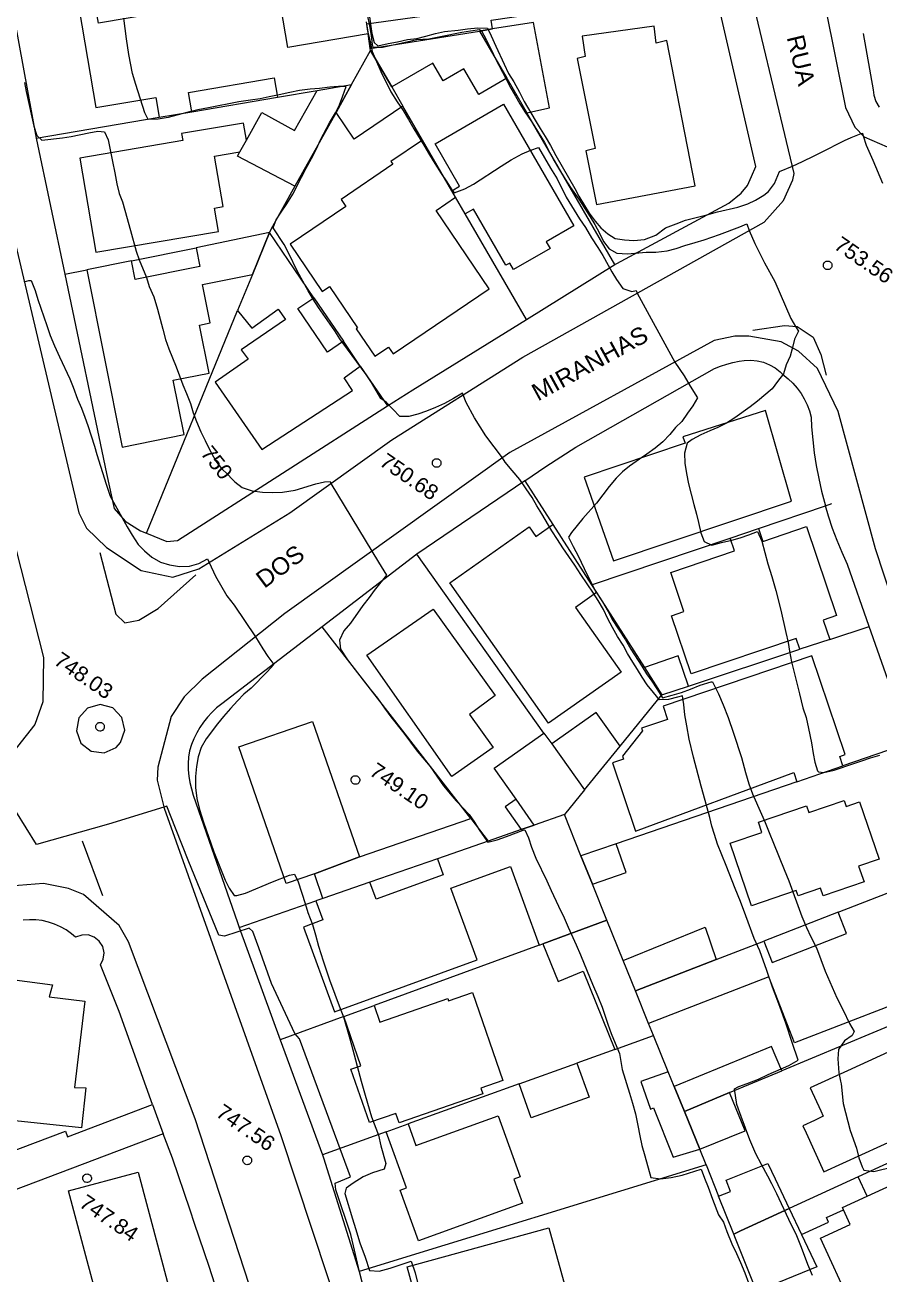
# Model space of a CAD drawing. Header units: metres. Extents: x 322294 to 7190115, y 7390841 to 10157759.
# Drawn here: x 323545.8 to 323644.4, y 7393989.4 to 7394133.5 of the extents above; entities that cross this region are included whole.
import ezdxf
from ezdxf.enums import TextEntityAlignment as Align

# ---------------------------------------------------------------- set-up
doc = ezdxf.new("R2010")
doc.units = ezdxf.units.M
doc.layers.get('0').update_dxf_attribs({"lineweight": 18})
for name, color, linetype, lineweight in [('100_SIST_VIARIO_MEIO_FIO', 1, 'Continuous', 18), ('108_SEP_FIS_CANT_CENT_ILHA', 7, 'Continuous', 18), ('160_P_SIMP_ASF_TOP', 7, 'Continuous', 18), ('206_MURO_E_MURO_ARRIMO', 7, 'Continuous', 18), ('214_PROJ_BEIRAL_EDIF', 10, 'Continuous', 18), ('600_CURVA_MESTRA', 14, 'Continuous', 18), ('602_CURVA_MESTRA_TOP', 24, 'Continuous', 18), ('604_CURVA_INTERM', 7, 'Continuous', 18), ('606_PTO_COTADO', 7, 'Continuous', 18), ('608_PTO_COTADO_INTERVIA', 1, 'Continuous', 18), ('624_SEGM_CURVA_MESTRA', 14, 'Continuous', 18)]:
    doc.layers.add(name, color=color, linetype=linetype, lineweight=lineweight)
doc.styles.add('Style-Arial', font='arial.ttf', dxfattribs={"height": 1.75})

# ---------------------------------------------------------------- blocks, each defined once
blk = doc.blocks.new('SP09')
at = {"color": 0, "linetype": 'Continuous'}
blk.add_lwpolyline([(-0.03, -0.51), (-0.14, -0.49), (-0.24, -0.46), (-0.31, -0.42), (-0.35, -0.39), (-0.42, -0.31), (-0.47, -0.24), (-0.51, -0.15), (-0.52, -0.09), (-0.52, 0.03), (-0.51, 0.11), (-0.48, 0.2), (-0.44, 0.27), (-0.4, 0.33), (-0.32, 0.39), (-0.23, 0.44), (-0.15, 0.48), (-0.1, 0.48), (-0.03, 0.48), (0.08, 0.48), (0.19, 0.44), (0.27, 0.4), (0.35, 0.32), (0.41, 0.23), (0.46, 0.11), (0.48, 0.03), (0.48, -0.03), (0.47, -0.08), (0.44, -0.21), (0.38, -0.3), (0.31, -0.38), (0.23, -0.44), (0.1, -0.49), (0.02, -0.51)], close=True, dxfattribs=at)
blk = doc.blocks.new('SP10')
at = {"color": 0, "linetype": 'Continuous'}
blk.add_lwpolyline([(-0.03, -0.51), (-0.14, -0.49), (-0.24, -0.46), (-0.31, -0.42), (-0.35, -0.39), (-0.42, -0.31), (-0.47, -0.24), (-0.51, -0.15), (-0.52, -0.09), (-0.52, 0.03), (-0.51, 0.11), (-0.48, 0.2), (-0.44, 0.27), (-0.4, 0.33), (-0.32, 0.39), (-0.23, 0.44), (-0.15, 0.48), (-0.1, 0.48), (-0.03, 0.48), (0.08, 0.48), (0.19, 0.44), (0.27, 0.4), (0.35, 0.32), (0.41, 0.23), (0.46, 0.11), (0.48, 0.03), (0.48, -0.03), (0.47, -0.08), (0.44, -0.21), (0.38, -0.3), (0.31, -0.38), (0.23, -0.44), (0.1, -0.49), (0.02, -0.51)], close=True, dxfattribs=at)

msp = doc.modelspace()

# ---------------------------------------------------------------- linework, layer by layer
at = {"layer": '100_SIST_VIARIO_MEIO_FIO'}
for points in [[(323526.304, 7394210.272), (323526.67, 7394195.19), (323527.968, 7394174.716), (323531.469, 7394141.971), (323536.208, 7394111.437), (323541.082, 7394087.447), (323547.98, 7394060.564), (323547.897, 7394055.448), (323546.988, 7394052.824), (323543.976, 7394049.014), (323535.8, 7394040.59), (323519.763, 7394021.544), (323509.465, 7394007.525), (323498.011, 7393989.932), (323490.747, 7393976.945), (323480.22, 7393955.428), (323479.177, 7393955.126), (323478.179, 7393955.906), (323473.348, 7394010.25), (323461.245, 7394146.179)], [(323534.313, 7394204.919), (323534.229, 7394197.515), (323542.966, 7394115.732), (323552.046, 7394077.262), (323552.952, 7394075.481), (323555.242, 7394073.265), (323559.244, 7394070.613), (323562.922, 7394069.833), (323565.92, 7394070.806), (323576.409, 7394077.235), (323588.2, 7394085.692), (323603.311, 7394095.218), (323631.161, 7394110.78), (323633.394, 7394113.295), (323634.462, 7394115.688), (323634.643, 7394116.415), (323628.519, 7394141.965)], [(323638.247, 7394135.463), (323640.572, 7394124.003), (323641.646, 7394121.735), (323642.692, 7394120.644), (323645.378, 7394119.475), (323651.432, 7394118.998), (323653.421, 7394119.223), (323659.423, 7394121.312)], [(323644.023, 7394073.089), (323639.688, 7394088.938), (323637.302, 7394093.917), (323635.118, 7394095.906), (323633.118, 7394096.992), (323629.392, 7394097.65), (323627.764, 7394097.638), (323625.38, 7394097.123), (323601.796, 7394084.202), (323575.825, 7394065.641), (323566.294, 7394058.058), (323564.206, 7394056.021), (323562.722, 7394053.771), (323561.199, 7394047.901), (323561.108, 7394046.432), (323561.927, 7394043.167), (323575.394, 7394005.419), (323582.588, 7393983.708), (323587.545, 7393963.91), (323591.108, 7393945.023), (323591.818, 7393939.611)], [(323656.771, 7394036.804), (323651.987, 7394048.928), (323644.023, 7394073.089)], [(323582.3, 7393946.139), (323578.788, 7393963.397), (323575.678, 7393976.068), (323565.504, 7394007.35), (323557.789, 7394027.771), (323556.712, 7394029.649), (323552.605, 7394033.231), (323550.887, 7394033.919), (323547.977, 7394034.48), (323544.132, 7394034.191), (323540.996, 7394032.979), (323536.796, 7394028.825), (323522.298, 7394010.543), (323505.072, 7393985.273), (323500.776, 7393977.626), (323494.86, 7393966.048), (323489.526, 7393954.486), (323483.891, 7393941.219), (323475.707, 7393917.256), (323473.502, 7393909.563), (323470.278, 7393894.475), (323467.187, 7393876.85), (323463.62, 7393841.909)]]:
    msp.add_lwpolyline(points, dxfattribs=at)
at = {"layer": '108_SEP_FIS_CANT_CENT_ILHA'}
for points in [[(323629.874, 7394098.315), (323633.516, 7394098.866), (323634.989, 7394098.761), (323636.823, 7394097.51), (323637.691, 7394095.515), (323638.313, 7394093.139)], [(323554.496, 7394072.662), (323556.328, 7394065.58), (323557.363, 7394064.571), (323558.982, 7394064.884), (323561.201, 7394066.223), (323565.574, 7394070.093)], [(323552.452, 7394039.417), (323554.807, 7394033.123)]]:
    msp.add_lwpolyline(points, dxfattribs=at)
msp.add_lwpolyline([(323556.872, 7394050.756), (323557.358, 7394052.184), (323557.031, 7394053.658), (323555.985, 7394054.746), (323554.527, 7394055.134), (323553.079, 7394054.707), (323552.065, 7394053.59), (323551.778, 7394052.108), (323552.303, 7394050.693), (323553.486, 7394049.757), (323554.984, 7394049.572), (323556.36, 7394050.192)], close=True, dxfattribs=at)
at = {"layer": '206_MURO_E_MURO_ARRIMO'}
for p, q in [((323630.186, 7394117.193), (323624.327, 7394142.627)), ((323544.629, 7394134.127), (323547.151, 7394120.477)), ((323642.593, 7394132.559), (323643.735, 7394126.047)), ((323643.735, 7394126.047), (323643.824, 7394125.42)), ((323643.824, 7394125.42), (323644.059, 7394124.709)), ((323644.059, 7394124.709), (323644.426, 7394124.059)), ((323547.151, 7394120.477), (323550.431, 7394104.79)), ((323629.231, 7394115.011), (323629.706, 7394116.065)), ((323629.706, 7394116.065), (323630.186, 7394117.193)), ((323628.524, 7394114.136), (323629.231, 7394115.011)), ((323627.075, 7394112.99), (323628.524, 7394114.136)), ((323614.142, 7394106.017), (323627.075, 7394112.99)), ((323613.939, 7394105.892), (323614.142, 7394106.017)), ((323550.431, 7394104.79), (323555.242, 7394081.787)), ((323603.718, 7394099.571), (323613.939, 7394105.892)), ((323590.6, 7394091.458), (323603.718, 7394099.571)), ((323626.842, 7394094.403), (323627.566, 7394094.598)), ((323627.566, 7394094.598), (323628.299, 7394094.752)), ((323628.299, 7394094.752), (323628.871, 7394094.841)), ((323628.871, 7394094.841), (323629.619, 7394094.875)), ((323629.619, 7394094.875), (323630.363, 7394094.802)), ((323630.363, 7394094.802), (323631.09, 7394094.624)), ((323631.09, 7394094.624), (323631.784, 7394094.344)), ((323609.431, 7394084.822), (323625.434, 7394093.892)), ((323625.434, 7394093.892), (323626.131, 7394094.168)), ((323626.131, 7394094.168), (323626.842, 7394094.403)), ((323631.784, 7394094.344), (323632.431, 7394093.969)), ((323632.431, 7394093.969), (323633.018, 7394093.505)), ((323633.018, 7394093.505), (323633.254, 7394093.276)), ((323633.254, 7394093.276), (323633.949, 7394092.727)), ((323633.949, 7394092.727), (323634.488, 7394092.208)), ((323634.488, 7394092.208), (323634.979, 7394091.642)), ((323634.979, 7394091.642), (323635.417, 7394091.035)), ((323587.671, 7394089.584), (323590.6, 7394091.458)), ((323635.417, 7394091.035), (323635.799, 7394090.391)), ((323635.799, 7394090.391), (323636.121, 7394089.715)), ((323563.436, 7394074.073), (323587.671, 7394089.584)), ((323636.121, 7394089.715), (323636.383, 7394089.013)), ((323636.383, 7394089.013), (323636.58, 7394088.29)), ((323636.58, 7394088.29), (323636.644, 7394087.163)), ((323636.644, 7394087.163), (323636.772, 7394085.669)), ((323605.962, 7394082.609), (323609.431, 7394084.822)), ((323636.772, 7394085.669), (323636.951, 7394084.181)), ((323636.951, 7394084.181), (323637.18, 7394082.7)), ((323555.242, 7394081.787), (323556.135, 7394077.764)), ((323603.529, 7394080.952), (323605.962, 7394082.609)), ((323637.18, 7394082.7), (323637.459, 7394081.227)), ((323603.529, 7394080.952), (323591.076, 7394072.472)), ((323637.459, 7394081.227), (323637.787, 7394079.765)), ((323637.787, 7394079.765), (323638.236, 7394078.073)), ((323556.135, 7394077.764), (323557.408, 7394076.287)), ((323638.59, 7394076.877), (323638.236, 7394078.073)), ((323557.408, 7394076.287), (323559.199, 7394075.172)), ((323639.064, 7394075.456), (323638.59, 7394076.877)), ((323559.199, 7394075.172), (323559.884, 7394074.896)), ((323559.884, 7394074.896), (323562.234, 7394073.948)), ((323639.586, 7394074.051), (323639.064, 7394075.456)), ((323562.234, 7394073.948), (323563.436, 7394074.073)), ((323640.155, 7394072.665), (323639.586, 7394074.051)), ((323591.076, 7394072.472), (323580.166, 7394064.108)), ((323640.77, 7394071.299), (323640.155, 7394072.665)), ((323643.279, 7394064.147), (323640.77, 7394071.299)), ((323580.166, 7394064.108), (323568.551, 7394055.203)), ((323647.995, 7394050.706), (323643.279, 7394064.147)), ((323567.428, 7394054.237), (323566.923, 7394053.694)), ((323567.972, 7394054.741), (323567.428, 7394054.237)), ((323568.551, 7394055.203), (323567.972, 7394054.741)), ((323566.46, 7394053.116), (323566.041, 7394052.505)), ((323566.923, 7394053.694), (323566.46, 7394053.116)), ((323565.669, 7394051.864), (323565.345, 7394051.197)), ((323566.041, 7394052.505), (323565.669, 7394051.864)), ((323564.849, 7394049.802), (323564.709, 7394049.077)), ((323565.071, 7394050.509), (323564.849, 7394049.802)), ((323565.345, 7394051.197), (323565.071, 7394050.509)), ((323564.709, 7394049.077), (323564.68, 7394048.338)), ((323564.68, 7394048.338), (323564.7, 7394047.597)), ((323564.7, 7394047.597), (323564.769, 7394046.86)), ((323564.769, 7394046.86), (323564.887, 7394046.128)), ((323564.887, 7394046.128), (323565.053, 7394045.406)), ((323565.053, 7394045.406), (323565.274, 7394044.699)), ((323565.274, 7394044.699), (323570.362, 7394029.99)), ((323546.359, 7394030.313), (323545.625, 7394030.252)), ((323547.098, 7394030.299), (323546.359, 7394030.313)), ((323547.834, 7394030.209), (323547.098, 7394030.299)), ((323548.56, 7394030.046), (323547.834, 7394030.209)), ((323549.267, 7394029.811), (323548.56, 7394030.046)), ((323549.949, 7394029.505), (323549.267, 7394029.811)), ((323570.362, 7394029.99), (323570.569, 7394029.424)), ((323550.599, 7394029.133), (323549.949, 7394029.505)), ((323551.209, 7394028.699), (323550.599, 7394029.133)), ((323551.692, 7394028.283), (323551.209, 7394028.699)), ((323552.403, 7394028.551), (323551.692, 7394028.283)), ((323553.138, 7394028.552), (323552.403, 7394028.551)), ((323553.838, 7394028.305), (323553.138, 7394028.552)), ((323554.42, 7394027.838), (323553.838, 7394028.305)), ((323570.569, 7394029.424), (323575.316, 7394016.453)), ((323554.815, 7394027.207), (323554.42, 7394027.838)), ((323554.975, 7394026.486), (323554.815, 7394027.207)), ((323554.545, 7394025.121), (323554.881, 7394025.763)), ((323554.881, 7394025.763), (323554.975, 7394026.486)), ((323556.716, 7394019.714), (323554.545, 7394025.121)), ((323560.556, 7394008.984), (323556.716, 7394019.714)), ((323575.316, 7394016.453), (323580.172, 7394003.182)), ((323562.876, 7394002.818), (323561.788, 7394005.616)), ((323564.903, 7393996.801), (323562.876, 7394002.818)), ((323580.172, 7394003.182), (323580.295, 7394002.848)), ((323580.295, 7394002.848), (323584.404, 7393989.719)), ((323565.431, 7393995.277), (323564.903, 7393996.801)), ((323567.104, 7393990.305), (323565.431, 7393995.277)), ((323568.704, 7393985.306), (323567.104, 7393990.305)), ((323584.404, 7393989.719), (323586.552, 7393981.518))]:
    msp.add_line(p, q, dxfattribs=at)
for points in [[(323565.09, 7394123.529), (323574.996, 7394125.215)], [(323591.732, 7394120.247), (323589.463, 7394124.161)], [(323613.939, 7394105.892), (323603.78, 7394123.417)], [(323547.151, 7394120.477), (323561.347, 7394122.892)], [(323576.991, 7394114.921), (323574.211, 7394109.936), (323574.074, 7394109.601)], [(323603.718, 7394099.571), (323596.666, 7394111.735)], [(323558.127, 7394106.33), (323565.593, 7394107.824)], [(323550.431, 7394104.79), (323552.976, 7394105.299)], [(323579.192, 7394102.066), (323582.604, 7394097.044)], [(323559.884, 7394074.896), (323570.39, 7394100.592)], [(323584.551, 7394094.177), (323587.671, 7394089.584)], [(323603.529, 7394080.952), (323606.768, 7394075.905)], [(323630.503, 7394075.454), (323638.236, 7394078.073)], [(323638.236, 7394078.073), (323638.977, 7394078.324)], [(323611.244, 7394068.93), (323627.235, 7394074.347)], [(323605.751, 7394051.85), (323591.076, 7394072.472)], [(323611.805, 7394068.055), (323617.346, 7394059.42)], [(323597.296, 7394042.002), (323580.166, 7394064.108)], [(323638.73, 7394062.648), (323643.279, 7394064.147)], [(323622.419, 7394057.272), (323635.292, 7394061.515)], [(323614.527, 7394050.323), (323619.369, 7394056.267)], [(323647.995, 7394050.706), (323640.256, 7394048.053)], [(323634.942, 7394046.232), (323614.088, 7394039.083)], [(323570.569, 7394029.424), (323579.435, 7394032.498)], [(323639.707, 7394031.178), (323631.119, 7394027.851)], [(323605.203, 7394027.388), (323586.148, 7394020.416)], [(323658.124, 7394023.277), (323643.716, 7394017.269)], [(323582.654, 7394019.138), (323575.316, 7394016.453)], [(323620.094, 7394012.779), (323618.398, 7394016.958)], [(323643.716, 7394017.269), (323633.196, 7394012.881)], [(323613.922, 7394015.345), (323609.54, 7394013.766)], [(323602.88, 7394011.366), (323590.073, 7394006.75)], [(323587.543, 7394005.839), (323580.172, 7394003.182)], [(323624.453, 7394002.04), (323623.727, 7394003.828)], [(323647.727, 7394003.283), (323642.029, 7394000.663)], [(323624.453, 7394002.04), (323584.404, 7393989.719)], [(323624.453, 7394002.04), (323625.902, 7393998.419)]]:
    msp.add_lwpolyline(points, dxfattribs=at)
at = {"layer": '214_PROJ_BEIRAL_EDIF'}
for points in [[(323583.384, 7394146.397), (323583.936, 7394142.682), (323591.492, 7394143.764), (323592.791, 7394134.685), (323585.284, 7394133.611), (323585.448, 7394132.503), (323585.701, 7394130.805), (323598.322, 7394132.832), (323599.808, 7394133.071), (323599.66, 7394134.103), (323612.674, 7394135.965), (323612.427, 7394137.692), (323616.871, 7394138.327), (323615.356, 7394148.915), (323610.89, 7394148.276), (323610.718, 7394149.477), (323593.518, 7394147.017), (323593.402, 7394147.83), (323591.763, 7394147.595)], [(323585.448, 7394132.503), (323576.177, 7394130.925), (323575.094, 7394137.289), (323554.317, 7394133.753), (323553.996, 7394135.636), (323552.097, 7394135.33), (323554.025, 7394124.001), (323560.958, 7394125.181), (323561.347, 7394122.892), (323565.09, 7394123.529), (323564.712, 7394125.747), (323574.619, 7394127.433), (323574.996, 7394125.215), (323579.554, 7394125.991), (323583.543, 7394126.67), (323585.731, 7394130.598), (323585.701, 7394130.805)], [(323601.475, 7394127.393), (323603.78, 7394123.417), (323606.385, 7394123.983), (323604.546, 7394133.832), (323599.808, 7394133.071), (323598.322, 7394132.832)], [(323618.45, 7394133.401), (323610.162, 7394132.238), (323610.511, 7394129.901), (323609.597, 7394129.661), (323611.674, 7394119.285), (323610.6, 7394119.019), (323611.799, 7394112.818), (323623.199, 7394114.984), (323619.919, 7394131.735), (323618.705, 7394131.452)], [(323601.475, 7394127.393), (323598.237, 7394125.516), (323596.518, 7394128.48), (323594.119, 7394127.09), (323592.929, 7394129.143), (323588.173, 7394126.386), (323585.731, 7394130.598), (323585.701, 7394130.805), (323598.322, 7394132.832)], [(323588.173, 7394126.386), (323589.463, 7394124.161), (323583.856, 7394120.353), (323581.75, 7394123.454), (323583.543, 7394126.67), (323585.731, 7394130.598)], [(323579.554, 7394125.991), (323583.543, 7394126.67), (323581.75, 7394123.454), (323576.991, 7394114.921), (323570.395, 7394118.419), (323570.664, 7394118.906), (323571.403, 7394120.242), (323573.172, 7394123.44), (323576.944, 7394121.357)], [(323596.666, 7394111.735), (323595.545, 7394113.669), (323595.118, 7394114.406), (323596.011, 7394114.923), (323593.181, 7394119.804), (323601.085, 7394124.386), (323609.203, 7394110.381), (323606.005, 7394108.527), (323606.452, 7394107.756), (323602.238, 7394105.313), (323601.8, 7394106.068), (323601.361, 7394105.813), (323597.61, 7394112.282)], [(323570.664, 7394118.906), (323571.403, 7394120.242), (323571.067, 7394122.215), (323563.916, 7394120.998), (323564.053, 7394120.189), (323552.164, 7394118.166), (323554.012, 7394107.309), (323568.168, 7394109.718), (323567.71, 7394112.407), (323568.715, 7394112.578), (323567.724, 7394118.405)], [(323595.545, 7394113.669), (323595.118, 7394114.406), (323591.732, 7394120.247), (323588.089, 7394117.772), (323588.297, 7394117.466), (323582.336, 7394113.417), (323582.887, 7394112.606), (323576.452, 7394108.235), (323580.157, 7394102.781), (323580.995, 7394103.35), (323584.235, 7394098.58), (323584.086, 7394098.479), (323586.238, 7394095.312), (323587.816, 7394096.384), (323588.359, 7394095.586), (323599.44, 7394103.114), (323593.305, 7394112.147)], [(323574.074, 7394109.601), (323565.593, 7394107.824), (323566.021, 7394105.684), (323558.555, 7394104.19), (323558.127, 7394106.33), (323552.976, 7394105.299), (323557.069, 7394084.845), (323564.217, 7394086.275), (323562.962, 7394092.547), (323567.103, 7394093.376), (323565.995, 7394098.912), (323567.218, 7394099.157), (323566.329, 7394103.6), (323572.092, 7394104.753)], [(323572.092, 7394104.753), (323570.39, 7394100.592), (323572.031, 7394098.575), (323575.059, 7394100.746), (323575.908, 7394099.554), (323570.818, 7394096.06), (323571.592, 7394094.993), (323567.812, 7394092.344), (323573.203, 7394084.541), (323583.651, 7394091.363), (323582.692, 7394092.843), (323584.551, 7394094.177), (323582.604, 7394097.044), (323580.76, 7394095.791), (323577.348, 7394100.814), (323579.192, 7394102.066), (323574.074, 7394109.601)], [(323631.323, 7394089.04), (323621.772, 7394086.009), (323622.054, 7394085.277), (323610.408, 7394081.376), (323613.787, 7394071.71), (323634.313, 7394078.587)], [(323606.768, 7394075.905), (323611.244, 7394068.93), (323611.805, 7394068.055), (323609.378, 7394066.345), (323614.646, 7394058.872), (323606.29, 7394052.983), (323594.872, 7394069.183), (323604.044, 7394075.648), (323604.827, 7394074.537)], [(323638.73, 7394062.648), (323635.292, 7394061.515), (323634.867, 7394062.769), (323622.751, 7394058.665), (323620.473, 7394065.39), (323621.898, 7394065.873), (323620.377, 7394070.364), (323627.739, 7394072.858), (323627.235, 7394074.347), (323630.503, 7394075.454), (323631.011, 7394073.953), (323636.056, 7394075.662), (323639.53, 7394065.409), (323637.974, 7394064.882)], [(323592.964, 7394066.157), (323600.111, 7394056.168), (323597.15, 7394053.983), (323599.874, 7394050.171), (323595.119, 7394046.841), (323585.32, 7394060.819)], [(323634.942, 7394046.232), (323640.256, 7394048.053), (323639.884, 7394049.151), (323640.531, 7394049.37), (323636.668, 7394060.775), (323619.503, 7394054.96), (323620.025, 7394053.418), (323617.022, 7394052.4), (323617.119, 7394052.114), (323614.827, 7394049.194), (323614.948, 7394048.836), (323613.643, 7394048.394), (323616.307, 7394040.53), (323634.583, 7394047.292)], [(323617.346, 7394059.42), (323619.369, 7394056.267), (323622.419, 7394057.272), (323621.244, 7394060.741)], [(323606.648, 7394050.589), (323610.423, 7394045.285), (323614.527, 7394050.323), (323611.787, 7394054.211)], [(323584.457, 7394037.552), (323579.255, 7394035.611), (323575.992, 7394034.48), (323570.525, 7394050.251), (323579.033, 7394053.2)], [(323605.751, 7394051.85), (323606.648, 7394050.589), (323610.423, 7394045.285), (323608.101, 7394042.435), (323604.633, 7394041.233), (323602.525, 7394044.22), (323600.002, 7394047.798)], [(323603.128, 7394040.711), (323604.633, 7394041.233), (323602.525, 7394044.22), (323601.275, 7394043.338)], [(323642.154, 7394043.913), (323644.42, 7394037.301), (323642.071, 7394036.496), (323642.695, 7394034.678), (323637.959, 7394033.054), (323637.653, 7394033.947), (323635.082, 7394033.066), (323634.864, 7394033.703), (323629.702, 7394031.933), (323627.232, 7394039.139), (323630.896, 7394040.395), (323630.496, 7394041.561), (323636.066, 7394043.47), (323636.339, 7394042.675), (323640.388, 7394044.063), (323640.62, 7394043.387)], [(323599.319, 7394039.391), (323593.446, 7394037.355), (323594.123, 7394035.504), (323586.375, 7394032.669), (323585.65, 7394034.652), (323580.238, 7394032.776), (323579.435, 7394032.498), (323580.243, 7394030.289), (323578, 7394029.469), (323581.581, 7394019.682), (323598.023, 7394025.698), (323595.004, 7394033.948), (323601.882, 7394036.465), (323605.203, 7394027.388), (323605.628, 7394027.544), (323613.024, 7394030.25), (323611.336, 7394034.428), (323610.019, 7394037.688), (323608.101, 7394042.435), (323604.633, 7394041.233), (323603.128, 7394040.711)], [(323593.446, 7394037.355), (323585.65, 7394034.652), (323580.238, 7394032.776), (323579.255, 7394035.611), (323584.457, 7394037.552), (323597.296, 7394042.002), (323599.319, 7394039.391)], [(323610.019, 7394037.688), (323611.336, 7394034.428), (323615.227, 7394035.762), (323614.088, 7394039.083)], [(323617.834, 7394018.35), (323616.309, 7394022.115), (323614.892, 7394025.624), (323613.024, 7394030.25), (323605.628, 7394027.544), (323607.381, 7394023.204), (323610.275, 7394024.373), (323613.922, 7394015.345), (323618.398, 7394016.958)], [(323616.309, 7394022.115), (323614.892, 7394025.624), (323624.344, 7394029.471), (323625.628, 7394025.724)], [(323552.742, 7394020.906), (323551.568, 7394010.966), (323552.862, 7394010.935), (323552.355, 7394006.311), (323541.768, 7394007.408), (323542.459, 7394014.121), (323537.452, 7394014.633), (323539.326, 7394024.084), (323549.012, 7394022.786), (323548.621, 7394021.415)], [(323582.654, 7394019.138), (323586.148, 7394020.416), (323586.809, 7394018.51), (323594.646, 7394021.227), (323594.738, 7394020.961), (323597.492, 7394021.916), (323601.011, 7394011.765), (323598.454, 7394010.879), (323598.685, 7394010.211), (323589.027, 7394006.863), (323588.642, 7394007.973), (323585.601, 7394006.919), (323583.468, 7394013.074), (323584.618, 7394013.472)], [(323620.789, 7394011.067), (323621.955, 7394008.194), (323627.172, 7394010.369), (323633.196, 7394012.881), (323631.995, 7394015.687)], [(323602.88, 7394011.366), (323609.54, 7394013.766), (323610.951, 7394009.849), (323604.291, 7394007.449)], [(323623.727, 7394003.828), (323621.955, 7394008.194), (323620.789, 7394011.067), (323620.094, 7394012.779), (323616.917, 7394011.634), (323618.057, 7394008.472), (323618.409, 7394008.599), (323620.669, 7394002.922)], [(323621.955, 7394008.194), (323623.727, 7394003.828), (323628.958, 7394005.97), (323627.172, 7394010.369)], [(323536.327, 7394000.563), (323550.521, 7394005.931), (323550.767, 7394005.281), (323560.556, 7394008.984), (323561.788, 7394005.616), (323540.503, 7393997.566)], [(323587.543, 7394005.839), (323590.073, 7394006.75), (323590.966, 7394004.273), (323600.465, 7394007.697), (323603.01, 7394000.635), (323602.289, 7394000.375), (323603.29, 7393997.596), (323591.252, 7393993.258), (323589.143, 7393999.11), (323589.873, 7393999.373)], [(323640.324, 7393996.859), (323640.214, 7393997.098), (323643.066, 7393998.409), (323653.272, 7394003.103), (323658.647, 7394005.575), (323660.016, 7394006.205), (323664.22, 7393997.065), (323654.925, 7393992.79), (323654.662, 7393993.361), (323647.061, 7393989.865), (323647.51, 7393988.89), (323641.175, 7393985.977), (323637.673, 7393993.591), (323641.102, 7393995.168)], [(323563.681, 7393983.263), (323555.587, 7393981.304), (323550.873, 7393999.049), (323558.919, 7394001.186)], [(323640.324, 7393996.859), (323640.214, 7393997.098), (323643.066, 7393998.409), (323642.029, 7394000.663), (323634.06, 7393996.998), (323635.484, 7393993.99), (323638.609, 7393995.428), (323638.365, 7393995.959)]]:
    msp.add_lwpolyline(points, close=True, dxfattribs=at)
for points in [[(323617.834, 7394018.35), (323616.309, 7394022.115), (323625.628, 7394025.724), (323631.119, 7394027.851), (323632.075, 7394025.383), (323640.663, 7394028.71), (323639.707, 7394031.178), (323645.365, 7394033.369), (323646.304, 7394030.946), (323646.987, 7394031.211), (323649.206, 7394025.483)], [(323645.828, 7394020.428), (323634.662, 7394016.103), (323631.71, 7394023.724), (323617.834, 7394018.35)], [(323647.727, 7394003.283), (323651.536, 7394005.035), (323650.694, 7394006.875), (323654.658, 7394008.69), (323650.664, 7394017.413), (323640.792, 7394012.893)], [(323640.792, 7394012.893), (323636.485, 7394010.921), (323637.7, 7394008.267)], [(323637.7, 7394008.267), (323637.99, 7394007.634), (323636.963, 7394007.163)], [(323636.963, 7394007.163), (323635.628, 7394006.552), (323636.005, 7394005.73)], [(323636.005, 7394005.73), (323638.068, 7394001.223), (323646.833, 7394005.236), (323647.727, 7394003.283)], [(323627.65, 7393994.05), (323625.902, 7393998.419), (323627.292, 7393998.974), (323626.776, 7394000.265), (323631.599, 7394002.194), (323632.446, 7394000.405)], [(323632.446, 7394000.405), (323634.06, 7393996.998), (323628.443, 7393994.415)], [(323628.443, 7393994.415), (323634.06, 7393996.998), (323635.484, 7393993.99), (323637.254, 7393990.254), (323632.802, 7393988.473), (323636.246, 7393981.635)], [(323612.943, 7393971.221), (323596.479, 7393966.678), (323589.968, 7393990.272), (323606.33, 7393994.786)], [(323606.33, 7393994.786), (323611.856, 7393974.757), (323614.238, 7393975.414), (323614.679, 7393973.818)], [(323627.856, 7393993.536), (323627.65, 7393994.05), (323628.443, 7393994.415)], [(323628.443, 7393994.415), (323627.65, 7393994.05)], [(323636.246, 7393981.635), (323633.203, 7393980.168), (323627.856, 7393993.536)]]:
    msp.add_lwpolyline(points, dxfattribs=at)
at = {"layer": '600_CURVA_MESTRA', "elevation": 750}
for points in [[(323545.802, 7394126.884), (323545.998, 7394125.872), (323546.876, 7394121.869), (323547.205, 7394120.802), (323547.806, 7394120.254), (323550.172, 7394120.509), (323551.183, 7394120.667), (323553.236, 7394121.086), (323554.241, 7394121.269), (323555.019, 7394121.214), (323555.436, 7394120.289), (323555.967, 7394117.776), (323556.203, 7394116.46), (323556.452, 7394115.22), (323556.727, 7394114.088), (323557.09, 7394113.121), (323557.355, 7394112.154), (323558.044, 7394109.816), (323558.689, 7394107.447), (323559.041, 7394106.444), (323559.868, 7394104.384), (323560.19, 7394103.357), (323560.711, 7394102.16), (323561.157, 7394100.751), (323561.742, 7394098.458), (323562.078, 7394097.261), (323562.464, 7394096.158), (323563.279, 7394094.111), (323564.058, 7394092.027), (323564.501, 7394091.003), (323564.933, 7394089.85), (323565.27, 7394088.804), (323565.659, 7394087.795), (323566.157, 7394086.6), (323566.628, 7394085.604), (323566.771, 7394085.319)], [(323569.726, 7394081.194), (323570.084, 7394080.819), (323570.92, 7394080.176), (323572.058, 7394079.802), (323573.273, 7394079.656), (323574.474, 7394079.616), (323575.57, 7394079.634), (323577.05, 7394079.881), (323579.436, 7394080.591), (323580.431, 7394080.843), (323581.062, 7394080.854), (323581.162, 7394080.644), (323585.878, 7394072.825), (323586.655, 7394071.557), (323587.564, 7394070.048), (323586.163, 7394068.311), (323585.568, 7394067.489), (323584.861, 7394066.563), (323583.416, 7394064.531), (323582.652, 7394063.635), (323582.169, 7394062.569), (323582.251, 7394061.525), (323582.998, 7394060.424), (323583.7, 7394059.477), (323585.697, 7394056.927), (323586.537, 7394055.877), (323587.335, 7394054.734), (323588.066, 7394053.719), (323589.572, 7394051.842), (323591.116, 7394049.764), (323591.753, 7394048.973), (323592.618, 7394047.993), (323594.166, 7394045.763), (323594.906, 7394044.829), (323595.627, 7394044.03), (323597.101, 7394042.435), (323597.733, 7394041.583), (323598.282, 7394040.674), (323598.878, 7394039.797), (323599.265, 7394039.27), (323600.33, 7394039.549), (323601.409, 7394039.899), (323603.348, 7394040.647), (323603.544, 7394040.692), (323603.977, 7394039.752), (323604.32, 7394038.675), (323604.82, 7394037.408), (323606.074, 7394034.817), (323606.575, 7394033.689), (323607.409, 7394031.887), (323608.078, 7394030.525), (323608.561, 7394029.469), (323609.457, 7394027.421), (323609.98, 7394026.272), (323610.381, 7394025.237), (323611.34, 7394022.892), (323611.964, 7394021.45), (323612.449, 7394020.245), (323613.111, 7394018.254), (323613.508, 7394017.18), (323614.351, 7394015.143), (323614.464, 7394014.883), (323614.757, 7394013.023), (323615.636, 7394010.288), (323615.975, 7394009.148), (323616.31, 7394007.909), (323616.601, 7394006.583), (323616.821, 7394005.376), (323617.052, 7394004.259), (323617.402, 7394003.072), (323618.088, 7394000.575), (323619.187, 7394000.412), (323620.427, 7394000.572), (323621.692, 7394000.844), (323623.893, 7394001.52), (323624.277, 7394000.496), (323624.71, 7393999.459), (323625.193, 7393998.065), (323625.911, 7393996.276), (323626.469, 7393995.416), (323626.863, 7393994.354), (323627.449, 7393992.927)], [(323627.449, 7393992.927), (323627.987, 7393991.8), (323628.449, 7393990.785), (323628.945, 7393989.59), (323629.343, 7393988.43)]]:
    msp.add_lwpolyline(points, dxfattribs=at)
at = {"layer": '604_CURVA_INTERM', "flags": 128}
for points, elevation in [([(323632.064, 7393999.833), (323631.597, 7394000.741), (323630.876, 7394002.059), (323630.214, 7394003.324), (323629.494, 7394004.916), (323628.493, 7394007.627), (323628.004, 7394008.978), (323627.734, 7394010.807), (323628.251, 7394011.073), (323629.218, 7394011.401), (323630.524, 7394011.917), (323631.633, 7394012.445), (323634.012, 7394013.501), (323635.106, 7394014.121), (323634.403, 7394016.146), (323633.667, 7394018.394), (323632.87, 7394020.6), (323632.122, 7394022.547), (323631.476, 7394024.47), (323630.652, 7394026.711), (323630.007, 7394028.138), (323629.057, 7394030.752), (323628.439, 7394032.409), (323627.804, 7394033.918), (323626.779, 7394036.573), (323625.797, 7394039.036), (323625.414, 7394040.143), (323625.117, 7394041.123), (323624.889, 7394042.119), (323624.182, 7394044.751), (323623.899, 7394045.716), (323623.017, 7394049.054), (323622.505, 7394051.16), (323622.232, 7394052.668), (323622.026, 7394053.945), (323621.903, 7394055.16), (323621.736, 7394056.146), (323621.144, 7394055.998), (323620.135, 7394055.702), (323619.101, 7394055.673), (323618.375, 7394056.534), (323617.663, 7394057.42), (323617.071, 7394058.297), (323616.562, 7394059.163), (323615.993, 7394060.011), (323615.4, 7394061.04), (323614.898, 7394061.969), (323614.246, 7394062.995), (323613.657, 7394064.024), (323613.133, 7394065.025), (323612.616, 7394066.085), (323612.018, 7394067.13), (323611.466, 7394067.981), (323610, 7394070.137), (323609.298, 7394071.21), (323607.914, 7394073.2), (323607.299, 7394074.193), (323606.656, 7394075.167), (323605.499, 7394077.128), (323604.914, 7394078.073), (323604.376, 7394079.024), (323603.705, 7394080.039), (323602.952, 7394081.104), (323602.089, 7394082.14), (323601.256, 7394083.102), (323600.946, 7394083.594), (323599.059, 7394086.141), (323597.724, 7394088.197), (323596.767, 7394089.984), (323596.427, 7394090.879), (323596.362, 7394091.056), (323595.292, 7394090.428), (323594.282, 7394089.873), (323593.216, 7394089.402), (323592.174, 7394089.001), (323591.189, 7394088.651), (323590.16, 7394088.371), (323589.121, 7394088.38), (323588.299, 7394089.194), (323587.572, 7394089.968), (323586.919, 7394090.446), (323585.828, 7394092.284), (323585.22, 7394093.205), (323583.075, 7394096.14), (323582.191, 7394097.344), (323581.614, 7394098.258), (323579.743, 7394100.951), (323579.12, 7394101.893), (323578.54, 7394102.864), (323577.299, 7394105.098), (323576.272, 7394107.252), (323575.757, 7394108.203), (323574.506, 7394110.132), (323574.842, 7394111.052), (323575.325, 7394111.832), (323576.057, 7394112.887), (323576.745, 7394114.026), (323577.773, 7394115.992), (323578.301, 7394117.02), (323578.899, 7394118.12), (323579.484, 7394119.241), (323579.964, 7394120.273), (323581.011, 7394122.245), (323581.672, 7394123.385), (323582.139, 7394124.318), (323582.549, 7394125.345), (323582.902, 7394126.446), (323582.051, 7394126.431), (323581.038, 7394126.346), (323579.857, 7394126.201), (323578.78, 7394126.132), (323577.524, 7394125.973), (323576.43, 7394125.75), (323575.181, 7394125.466), (323574.043, 7394125.262), (323572.975, 7394125.008), (323571.859, 7394124.863), (323570.523, 7394124.665), (323567.043, 7394123.972), (323565.787, 7394123.744), (323564.546, 7394123.444), (323562.365, 7394122.867), (323561.221, 7394122.669), (323560.058, 7394122.631), (323559.671, 7394123.403), (323558.656, 7394126.675), (323558.265, 7394127.936), (323557.839, 7394130.127), (323557.567, 7394131.917), (323557.253, 7394134.306)], 751), ([(323585.224, 7394133.888), (323585.375, 7394132.832), (323585.682, 7394131.627), (323585.902, 7394130.487), (323586.936, 7394128.162), (323588.078, 7394125.839), (323588.791, 7394124.65), (323589.485, 7394123.663), (323590.127, 7394122.645), (323590.743, 7394121.554), (323591.881, 7394119.67), (323592.522, 7394118.558), (323593.142, 7394117.54), (323593.866, 7394116.403), (323594.527, 7394115.431), (323595.103, 7394114.533), (323595.369, 7394114.154), (323596.61, 7394114.633), (323597.613, 7394115.169), (323600.791, 7394117.261), (323601.974, 7394117.993), (323603.223, 7394118.682), (323604.224, 7394119.097), (323605.122, 7394119.416), (323606.512, 7394117.032), (323607.262, 7394115.793), (323608.309, 7394113.655), (323609.839, 7394111.187), (323610.548, 7394110.158), (323611.241, 7394108.967), (323611.977, 7394107.846), (323612.546, 7394106.924), (323613.577, 7394105.052), (323614.134, 7394104.159), (323614.871, 7394103.128), (323615.886, 7394102.769), (323616.389, 7394102.907), (323616.503, 7394102.59), (323620.871, 7394094.653), (323621.938, 7394093.04), (323622.62, 7394091.854), (323623.471, 7394090.505), (323622.95, 7394089.614), (323622.335, 7394088.76), (323621.679, 7394087.79), (323620.914, 7394087.116), (323620.262, 7394086.289), (323619.486, 7394085.451), (323618.573, 7394084.731), (323617.629, 7394084.027), (323616.757, 7394083.451), (323615.64, 7394082.645), (323614.823, 7394081.998), (323614.1, 7394081.257), (323613.269, 7394080.307), (323611.801, 7394078.369), (323610.231, 7394076.615), (323608.918, 7394074.998), (323608.572, 7394074.449), (323609.101, 7394073.355), (323609.722, 7394072.199), (323610.691, 7394070.162), (323611.694, 7394068.218), (323612.513, 7394066.995), (323613.153, 7394065.855), (323613.62, 7394064.967), (323614.343, 7394063.814), (323615.16, 7394062.592), (323615.786, 7394061.532), (323617.055, 7394059.562), (323617.601, 7394058.662), (323618.19, 7394057.828), (323618.788, 7394056.937), (323619.432, 7394055.923), (323620.558, 7394056.216), (323621.636, 7394056.526), (323622.677, 7394056.913), (323623.789, 7394057.386), (323625.062, 7394057.749), (323625.191, 7394057.77), (323625.889, 7394056.36), (323626.432, 7394055.097), (323626.999, 7394053.647), (323627.617, 7394051.837), (323628.53, 7394049.018), (323628.999, 7394047.303), (323629.409, 7394045.995), (323629.803, 7394044.832), (323630.855, 7394042.499), (323631.281, 7394041.529), (323631.753, 7394040.38), (323632.231, 7394039.149), (323633.484, 7394036.108), (323634, 7394034.799), (323635.508, 7394030.687), (323636.049, 7394029.41), (323636.569, 7394028.329), (323637.205, 7394027.072), (323638.201, 7394024.398), (323639.541, 7394021.294), (323640.272, 7394019.873), (323641.026, 7394018.358), (323641.547, 7394017.429), (323641.309, 7394016.951), (323640.443, 7394016.346), (323639.745, 7394015.354), (323639.652, 7394014.262), (323639.793, 7394012.66), (323639.98, 7394011.678)], 752), ([(323585.361, 7394134.73), (323585.61, 7394133.421), (323585.795, 7394132.322), (323585.927, 7394131.296), (323586.012, 7394130.968), (323587.127, 7394130.958), (323589.91, 7394131.576), (323591.093, 7394131.845), (323592.475, 7394131.952), (323593.815, 7394132.194), (323596.255, 7394132.689), (323597.267, 7394132.869), (323598.318, 7394133.022), (323598.532, 7394132.847), (323599.068, 7394131.873), (323599.724, 7394130.556), (323600.149, 7394129.646), (323601.353, 7394127.375), (323601.934, 7394126.23), (323602.447, 7394125.311), (323602.982, 7394124.45), (323603.536, 7394123.502), (323604.38, 7394122.275), (323605.818, 7394119.987), (323606.441, 7394118.771), (323606.93, 7394117.862), (323607.44, 7394116.999), (323608.206, 7394115.762), (323608.825, 7394114.803), (323609.757, 7394113.458), (323611.091, 7394111.385), (323611.613, 7394110.523), (323612.174, 7394109.501), (323612.635, 7394108.551), (323613.26, 7394107.727), (323614.149, 7394107.205), (323615.39, 7394107.138), (323617.56, 7394107.342), (323618.645, 7394107.308), (323619.971, 7394107.465), (323620.999, 7394107.729), (323621.997, 7394108.08), (323623.19, 7394108.453), (323624.235, 7394108.747), (323626.008, 7394109.359), (323628.372, 7394110.248), (323629.181, 7394110.581), (323629.448, 7394109.822), (323630.088, 7394108.323), (323631.218, 7394106.112), (323632.386, 7394103.929), (323634.251, 7394099.66), (323634.789, 7394098.747), (323635.146, 7394098.212), (323634.668, 7394097.304), (323634.427, 7394096.314), (323634.158, 7394095.309), (323633.722, 7394094.338), (323633.391, 7394093.287), (323632.718, 7394092.415), (323632.092, 7394091.557), (323630.387, 7394090.134), (323629.552, 7394089.48), (323627.796, 7394088.222), (323626.815, 7394087.596), (323625.831, 7394087.088), (323624.892, 7394086.702), (323623.847, 7394086.239), (323622.839, 7394085.713), (323622.268, 7394085.289), (323621.966, 7394084.154), (323622.008, 7394082.966), (323622.195, 7394081.78), (323622.451, 7394080.591), (323623.033, 7394078.213), (323623.364, 7394077.105), (323623.571, 7394076.124), (323623.868, 7394074.947), (323624.229, 7394073.953), (323625.124, 7394073.508), (323626.254, 7394073.842), (323627.423, 7394074.116), (323628.413, 7394074.381), (323629.411, 7394074.732), (323630.399, 7394075.114), (323630.893, 7394073.989), (323631.593, 7394071.378), (323632.06, 7394069.905), (323632.522, 7394068.292), (323633.097, 7394066.026), (323633.649, 7394063.434), (323633.921, 7394062.3), (323634.091, 7394061.297), (323634.335, 7394060.072), (323635.249, 7394056.36), (323635.62, 7394054.747), (323636.018, 7394053.638), (323636.29, 7394052.375), (323636.621, 7394050.714), (323636.828, 7394049.495), (323637.021, 7394048.501), (323637.321, 7394047.475), (323637.43, 7394047.372), (323638.038, 7394047.283), (323639.243, 7394047.569), (323641.411, 7394048.279), (323642.429, 7394048.654), (323643.43, 7394048.991), (323644.528, 7394049.287)], 753), ([(323585.563, 7394134.731), (323585.877, 7394132.545), (323586.137, 7394131.521), (323586.564, 7394131.143), (323587.748, 7394131.411), (323588.86, 7394131.572), (323589.993, 7394131.877), (323591.085, 7394131.973), (323592.101, 7394132.232), (323593.248, 7394132.562), (323594.272, 7394132.769), (323595.856, 7394132.946), (323596.912, 7394133.086), (323598.106, 7394133.217), (323599.219, 7394133.166), (323599.672, 7394132.266), (323600.18, 7394131.088), (323601.158, 7394129.007), (323601.647, 7394127.947), (323602.253, 7394126.963), (323602.92, 7394125.795), (323603.475, 7394124.724), (323604.716, 7394122.554), (323605.299, 7394121.576), (323605.88, 7394120.671), (323606.492, 7394119.639), (323607.125, 7394118.475), (323609.306, 7394114.656), (323609.793, 7394113.768), (323610.445, 7394112.706), (323610.954, 7394111.806), (323611.664, 7394110.883), (323612.326, 7394110.115), (323613.105, 7394109.441), (323613.981, 7394108.908), (323615.061, 7394108.733), (323616.127, 7394108.661), (323617.37, 7394108.804), (323618.654, 7394109.298), (323619.795, 7394110.137), (323621.005, 7394110.58), (323622.072, 7394111.003), (323624.566, 7394111.628), (323625.798, 7394111.976), (323628.112, 7394112.524), (323629.265, 7394112.898), (323630.163, 7394113.32), (323631.115, 7394113.883), (323631.682, 7394114.311), (323632.363, 7394115.243), (323632.94, 7394116.625), (323634.443, 7394117.25), (323635.604, 7394117.772), (323636.927, 7394118.433), (323637.924, 7394118.935), (323638.689, 7394119.329), (323639.43, 7394119.715), (323640.419, 7394120.221), (323641.219, 7394120.562), (323642.349, 7394121.002), (323642.497, 7394121.061), (323642.595, 7394120.745), (323642.932, 7394119.665), (323643.716, 7394117.932), (323644.828, 7394115.294)], 754), ([(323545.754, 7394103.921), (323546.279, 7394104.069), (323546.567, 7394104.056), (323547.021, 7394102.892), (323547.324, 7394101.855), (323548.364, 7394098.85), (323548.765, 7394097.706), (323549.25, 7394096.514), (323549.85, 7394095.237), (323551.006, 7394092.7), (323551.399, 7394091.739), (323551.925, 7394090.358), (323552.367, 7394089.316), (323552.766, 7394088.305), (323553.114, 7394087.332), (323553.877, 7394084.942), (323554.153, 7394083.973), (323555.208, 7394080.569), (323555.661, 7394079.179), (323556.267, 7394078.155), (323557.644, 7394075.654), (323558.204, 7394074.671), (323558.923, 7394073.597), (323559.632, 7394072.859), (323560.473, 7394072.134), (323561.495, 7394071.545), (323562.523, 7394071.26), (323563.677, 7394071.05), (323564.848, 7394071.084), (323565.901, 7394071.419), (323566.896, 7394071.959), (323567.109, 7394071.534), (323567.843, 7394069.945), (323569.144, 7394067.663), (323569.993, 7394066.61), (323572.448, 7394062.954), (323573.3, 7394061.572), (323573.892, 7394060.67), (323574.581, 7394059.754), (323573.806, 7394058.923), (323571.964, 7394057.02), (323571.125, 7394056.347), (323570.366, 7394055.572), (323569.566, 7394054.684), (323568.746, 7394053.743), (323568.068, 7394052.925), (323566.762, 7394051.198), (323566.192, 7394050.163), (323565.856, 7394049.103), (323565.656, 7394047.985), (323565.531, 7394046.85), (323565.543, 7394045.581), (323565.681, 7394044.283), (323565.978, 7394043.04), (323566.445, 7394041.55), (323567.64, 7394038.161), (323568.964, 7394034.889), (323569.407, 7394033.943), (323570.007, 7394033.116), (323570.293, 7394033.098), (323571.299, 7394033.371), (323574.406, 7394034.674), (323576.388, 7394035.437), (323576.937, 7394035.579), (323577.397, 7394034.674), (323578.183, 7394032.198), (323578.49, 7394031.146), (323579.035, 7394029.762), (323579.394, 7394028.576), (323579.743, 7394027.249), (323580.26, 7394025.571), (323580.979, 7394023.38), (323582.23, 7394020.091), (323582.602, 7394019.093), (323583.269, 7394016.858), (323583.516, 7394015.884), (323584.667, 7394011.684), (323585.1, 7394010.059), (323585.858, 7394007.561), (323586.645, 7394005.463), (323586.934, 7394004.248), (323587.515, 7394002.207), (323587.29, 7394001.553), (323585.953, 7394001.128), (323584.895, 7394000.666), (323583.716, 7393999.935), (323582.919, 7393999.329), (323582.78, 7393998.735), (323583.653, 7393995.798), (323584.004, 7393994.703), (323584.508, 7393993.039), (323585.097, 7393991.371), (323585.622, 7393989.852), (323586.741, 7393989.789), (323588.017, 7393990.118), (323590.407, 7393990.913), (323590.878, 7393989.569), (323591.161, 7393988.467)], 749), ([(323585.16, 7393986.9), (323584.347, 7393990.189), (323583.748, 7393992.694), (323583.476, 7393993.996), (323581.735, 7393999.162), (323581.668, 7393999.927), (323583.435, 7394000.635), (323581.294, 7394006.386), (323577.543, 7394016.563), (323577.007, 7394017.192), (323574.307, 7394022.969), (323572.824, 7394027.085), (323572.147, 7394028.964), (323571.732, 7394029.325), (323568.86, 7394028.428), (323568.205, 7394028.542), (323566.42, 7394032.968), (323564.77, 7394036.981), (323563.219, 7394040.876), (323562.227, 7394043.411), (323561.893, 7394043.305), (323555.493, 7394041.351), (323547.176, 7394038.983), (323544.787, 7394042.835)], 748), ([(323636.73, 7393989.289), (323636.211, 7393990.547), (323635.472, 7393992.516), (323634.85, 7393994.021), (323634.269, 7393995.162), (323632.626, 7393998.686), (323632.064, 7393999.833)], 751)]:
    msp.add_lwpolyline(points, dxfattribs=dict(at, elevation=elevation))
at = {"layer": '604_CURVA_INTERM', "elevation": 752}
msp.add_lwpolyline([(323639.98, 7394011.678), (323640.038, 7394011.372), (323640.267, 7394009.124), (323641.088, 7394005.979), (323641.83, 7394003.971), (323642.103, 7394002.845), (323642.46, 7394001.808), (323642.664, 7394001.412), (323643.821, 7394001.277), (323644.915, 7394001.532), (323645.793, 7394001.715), (323646.124, 7394000.77), (323646.596, 7393999.228), (323647.212, 7393997.801), (323647.787, 7393996.359), (323648.793, 7393993.291), (323649.417, 7393991.732), (323649.898, 7393990.635), (323650.368, 7393989.705), (323650.744, 7393989.254)], dxfattribs=at)
at = {"layer": '624_SEGM_CURVA_MESTRA', "elevation": 750}
msp.add_lwpolyline([(323566.771, 7394085.319), (323567.325, 7394084.213), (323567.858, 7394083.209), (323568.517, 7394082.387), (323569.259, 7394081.683), (323569.726, 7394081.194)], dxfattribs=at)

# ---------------------------------------------------------------- block references
at = {"layer": '606_PTO_COTADO', "rotation": 325.5688295630279}
for p in [(323593.389, 7394082.997, 750.67), (323584.021, 7394046.427, 749.1), (323571.532, 7394002.548, 747.565), (323553.042, 7394000.481, 747.845)]:
    msp.add_blockref('SP09', p, dxfattribs=at)
at = {"layer": '608_PTO_COTADO_INTERVIA', "rotation": 325.5688295630279}
for p in [(323638.518, 7394105.8, 753.556), (323554.534, 7394052.573, 748.026)]:
    msp.add_blockref('SP10', p, dxfattribs=at)

# ---------------------------------------------------------------- texts
at = {"layer": '160_P_SIMP_ASF_TOP', "style": 'Style-Arial'}
for s, rotation, p in [('RUA', 283.47866, (323634.73, 7394132.349)), ('MIRANHAS', 28.71821, (323604.573, 7394090.967)), ('DOS', 36.97106, (323572.877, 7394069.265))]:
    msp.add_text(s, height=2, rotation=rotation, dxfattribs=at).set_placement(p, align=Align.MIDDLE_LEFT)
at = {"layer": '602_CURVA_MESTRA_TOP', "style": 'Style-Arial'}
msp.add_text('750', height=1.75, rotation=308.71025, dxfattribs=at).set_placement((323567.988, 7394083.047), align=Align.MIDDLE_CENTER)
at = {"layer": '606_PTO_COTADO', "style": 'Style-Arial'}
for s, p in [('750.68', (323590.205, 7394081.432, 750.67)), ('749.10', (323589.055, 7394045.72, 749.1)), ('747.56', (323571.333, 7394006.339, 747.565)), ('747.84', (323555.557, 7393995.905, 747.845))]:
    msp.add_text(s, height=1.75, rotation=325.56883, dxfattribs=at).set_placement(p, align=Align.MIDDLE_CENTER)
at = {"layer": '608_PTO_COTADO_INTERVIA', "style": 'Style-Arial'}
for s, p in [('753.56', (323642.67, 7394106.424, 753.556)), ('748.03', (323552.63, 7394058.493, 748.026))]:
    msp.add_text(s, height=1.75, rotation=325.56883, dxfattribs=at).set_placement(p, align=Align.MIDDLE_CENTER)

doc.saveas('drawing.dxf')
